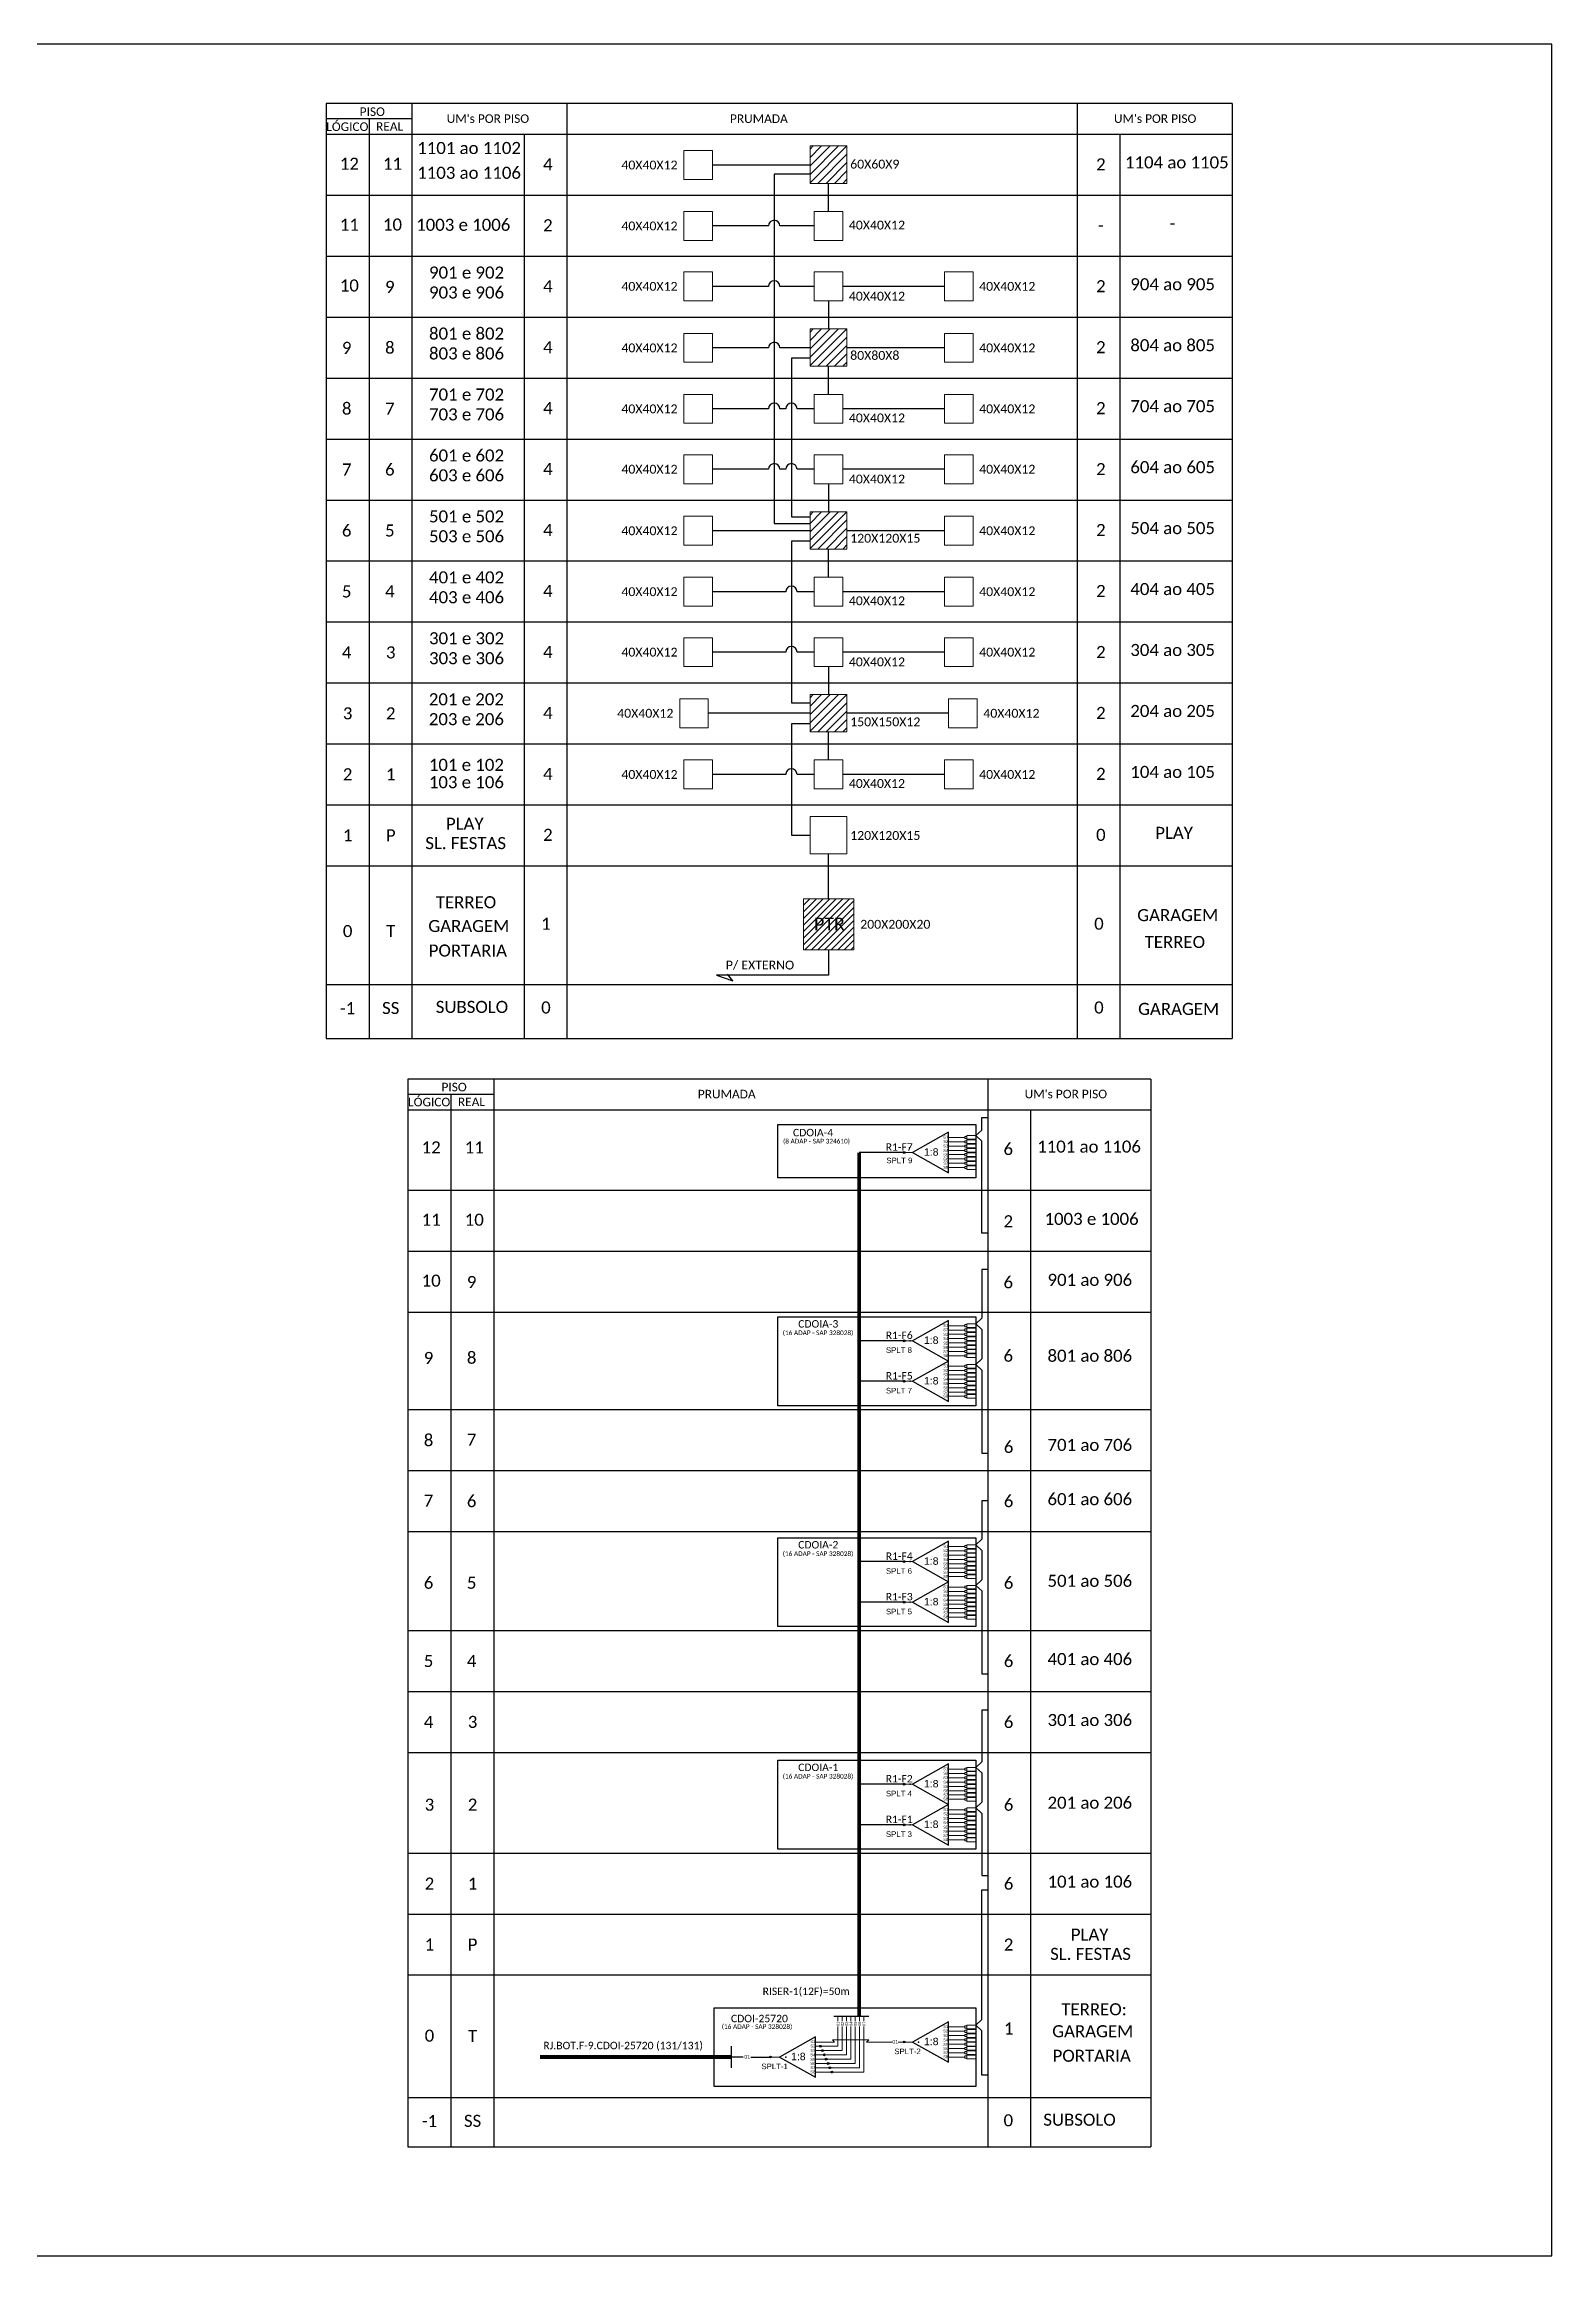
# Model space of a CAD drawing. Extents: x -4 to 837, y 1 to 595.
# Drawn here: x 432 to 837, y 1 to 595 of the extents above; entities that cross this region are included whole.
import ezdxf
from ezdxf.enums import TextEntityAlignment as Align

# ---------------------------------------------------------------- set-up
doc = ezdxf.new("R2010")
doc.units = 0
doc.styles.add('ARIAL', font='arial.ttf')
doc.styles.add('WMF-Calibri0', font='calibri.ttf')

# ---------------------------------------------------------------- blocks, each defined once
blk = doc.blocks.new('SPLT_1-8_SC-APC')
at = {"color": 1}
blk.add_lwpolyline([(-7.37, -2.1), (-17.04, -7.55), (-7.37, -13), (-7.37, -2.1)], dxfattribs=at)
at = {"color": 3, "lineweight": 0}
for points in [[(-2.99, -3.51), (-7.37, -3.51)], [(-7.37, -4.66), (-2.99, -4.66)], [(-7.37, -5.82), (-2.99, -5.82)], [(-2.41, -3.02), (-2.41, -4)], [(-2.41, -3.02), (0, -3.02)], [(-2.41, -4), (0, -4)], [(-2.41, -4.17), (-2.41, -5.16)], [(-2.41, -4.17), (0, -4.17)], [(-2.41, -5.16), (0, -5.16)], [(-2.41, -5.32), (-2.41, -6.31)], [(-2.41, -5.32), (0, -5.32)], [(-7.37, -6.97), (-2.99, -6.97)], [(-7.37, -8.12), (-2.99, -8.12)], [(-7.37, -9.28), (-2.99, -9.28)], [(-7.37, -10.43), (-2.99, -10.43)], [(-7.37, -11.58), (-2.99, -11.58)], [(-2.41, -6.31), (0, -6.31)], [(-2.41, -6.48), (-2.41, -7.46)], [(-2.41, -6.48), (0, -6.48)], [(-2.41, -7.46), (0, -7.46)], [(-2.41, -7.63), (-2.41, -8.62)], [(-2.41, -7.63), (0, -7.63)], [(-2.41, -8.62), (0, -8.62)], [(-2.41, -8.78), (-2.41, -9.77)], [(-2.41, -8.78), (0, -8.78)], [(-2.41, -9.77), (0, -9.77)], [(-2.41, -9.94), (-2.41, -10.92)], [(-2.41, -9.94), (0, -9.94)], [(-2.41, -10.92), (0, -10.92)], [(-2.41, -11.09), (-2.41, -12.08)], [(-2.41, -11.09), (0, -11.09)], [(-2.41, -12.08), (0, -12.08)]]:
    blk.add_lwpolyline(points, dxfattribs=at)
for points in [[(-2.99, -3.22), (-2.41, -3.22), (-2.41, -3.8), (-2.99, -3.8)], [(-2.99, -4.38), (-2.41, -4.38), (-2.41, -4.95), (-2.99, -4.95)], [(-2.99, -5.53), (-2.41, -5.53), (-2.41, -6.1), (-2.99, -6.1)], [(-2.99, -6.68), (-2.41, -6.68), (-2.41, -7.26), (-2.99, -7.26)], [(-2.99, -7.84), (-2.41, -7.84), (-2.41, -8.41), (-2.99, -8.41)], [(-2.99, -8.99), (-2.41, -8.99), (-2.41, -9.56), (-2.99, -9.56)], [(-2.99, -10.14), (-2.41, -10.14), (-2.41, -10.72), (-2.99, -10.72)], [(-2.99, -11.3), (-2.41, -11.3), (-2.41, -11.87), (-2.99, -11.87)]]:
    blk.add_lwpolyline(points, close=True, dxfattribs=at)
at = {"color": 1, "lineweight": 0}
blk.add_lwpolyline([(-17.04, -7.55), (-19.26, -7.55)], dxfattribs=at)
at = {"color": 1, "style": 'ARIAL'}
for s, height, p in [('S1', 0.75, (-8.74, -3.78)), ('S2', 0.75, (-8.74, -4.97)), ('S3', 0.75, (-8.74, -6.18)), ('1:8', 2, (-13.91, -8.4)), ('S4', 0.75, (-8.74, -7.36)), ('S5', 0.75, (-8.74, -8.57)), ('S6', 0.75, (-8.74, -9.69)), ('S7', 0.75, (-8.74, -10.78)), ('S8', 0.75, (-8.74, -11.9))]:
    blk.add_text(s, height=height, dxfattribs=at).set_placement(p)
blk = doc.blocks.new('SPLITTER FUTURO')
blk.add_point((0, 0))
at = {"style": 'ARIAL', "text_generation_flag": 6, "flags": 4}
for tag, p, height in [('SPLT', (-6.22, -4.1), 1.5), ('INSTAL.', (-6.25, -6.09), 1.25)]:
    blk.add_attdef(tag, p, '', height=height, rotation=180, dxfattribs=at)
blk = doc.blocks.new('SPLITTER_')
blk.add_point((0, 0))
at = {"style": 'ARIAL', "flags": 4}
blk.add_attdef('SPLT', (0, -3.26), '', height=1.5, dxfattribs=at)

msp = doc.modelspace()

# ---------------------------------------------------------------- hatches: boundary and pattern name
h = msp.add_hatch()
h.set_pattern_fill('ANSI31', color=1, scale=10, style=0)
h.set_pattern_definition([(45, (24.6348, -31.9629), (-0.8838835, 0.8838835), [])])
h.paths.add_polyline_path([(636.25, 352), (649.83, 352), (649.83, 365.76), (636.25, 365.76)])
h.paths.add_polyline_path([(638.26, 356.35), (648.34, 356.35), (648.34, 361.5), (638.26, 361.5)], flags=24)
h = msp.add_hatch(color=3)
h.dxf.hatch_style = 1
edge = h.paths.add_edge_path()
edge.add_arc((663.3, 297.58), 0.242, 0, 360)
h = msp.add_hatch(color=3)
h.dxf.hatch_style = 1
edge = h.paths.add_edge_path()
edge.add_arc((663.33, 247.03), 0.256, 0, 360)
h = msp.add_hatch(color=3)
h.dxf.hatch_style = 1
edge = h.paths.add_edge_path()
edge.add_arc((663.33, 236.13), 0.256, 0, 360)
h = msp.add_hatch(color=3)
h.dxf.hatch_style = 1
edge = h.paths.add_edge_path()
edge.add_arc((663.33, 187.7), 0.256, 0, 360)
h = msp.add_hatch(color=3)
h.dxf.hatch_style = 1
edge = h.paths.add_edge_path()
edge.add_arc((663.33, 176.8), 0.256, 0, 360)
h = msp.add_hatch(color=3)
h.dxf.hatch_style = 1
edge = h.paths.add_edge_path()
edge.add_arc((663.33, 127.91), 0.256, 0, 360)
h = msp.add_hatch(color=3)
h.dxf.hatch_style = 1
edge = h.paths.add_edge_path()
edge.add_arc((663.33, 117.02), 0.256, 0, 360)
h = msp.add_hatch(color=3)
h.dxf.hatch_style = 1
edge = h.paths.add_edge_path()
edge.add_arc((627.4, 54.64), 0.242, 0, 360)
h = msp.add_hatch(color=3)
h.dxf.hatch_style = 1
edge = h.paths.add_edge_path()
edge.add_arc((640.89, 57.52), 0.242, 0, 360)
h = msp.add_hatch(color=3)
h.dxf.hatch_style = 1
edge = h.paths.add_edge_path()
edge.add_arc((641.39, 56.37), 0.242, 0, 360)
h = msp.add_hatch(color=3)
h.dxf.hatch_style = 1
edge = h.paths.add_edge_path()
edge.add_arc((641.89, 55.22), 0.242, 0, 360)
h = msp.add_hatch(color=3)
h.dxf.hatch_style = 1
edge = h.paths.add_edge_path()
edge.add_arc((642.39, 54.06), 0.242, 0, 360)
h = msp.add_hatch(color=3)
h.dxf.hatch_style = 1
edge = h.paths.add_edge_path()
edge.add_arc((663.3, 58.67), 0.242, 0, 360)
h = msp.add_hatch(color=3)
h.dxf.hatch_style = 1
edge = h.paths.add_edge_path()
edge.add_arc((642.89, 52.91), 0.242, 0, 360)
h = msp.add_hatch(color=3)
h.dxf.hatch_style = 1
edge = h.paths.add_edge_path()
edge.add_arc((643.39, 51.76), 0.242, 0, 360)
h = msp.add_hatch(color=3)
h.dxf.hatch_style = 1
edge = h.paths.add_edge_path()
edge.add_arc((643.89, 50.6), 0.242, 0, 360)

# ---------------------------------------------------------------- linework, layer by layer
for p, q in [((837.17, 595.26), (-3.83, 595.26)), ((837.17, 1.26), (837.17, 595.26)), ((530.09, 317.31), (530.09, 30.53)), ((729.51, 317.31), (729.51, 30.53)), ((530.09, 43.8), (729.51, 43.8)), ((-3.83, 1.26), (837.17, 1.26))]:
    msp.add_line(p, q)
at = {"color": 1, "linetype": 'Continuous'}
for p, q in [((638.04, 567.05), (638.92, 567.93)), ((638.04, 564.8), (641.16, 567.93)), ((638.04, 562.56), (643.41, 567.93)), ((638.04, 560.31), (645.65, 567.93)), ((638.04, 558.07), (647.9, 567.93)), ((640.1, 557.89), (647.94, 565.72)), ((642.35, 557.89), (647.94, 563.48)), ((644.59, 557.89), (647.94, 561.23)), ((646.84, 557.89), (647.94, 558.99)), ((638.04, 517.93), (638.92, 518.81)), ((638.04, 515.68), (641.16, 518.81)), ((638.04, 513.44), (643.41, 518.81)), ((638.04, 511.19), (645.65, 518.81)), ((638.04, 508.95), (647.9, 518.81)), ((640.1, 508.77), (647.94, 516.61)), ((642.35, 508.77), (647.94, 514.36)), ((644.59, 508.77), (647.94, 512.12)), ((646.84, 508.77), (647.94, 509.87)), ((638.04, 468.81), (638.92, 469.7)), ((638.04, 466.57), (641.16, 469.7)), ((638.04, 464.32), (643.41, 469.7)), ((638.04, 462.08), (645.65, 469.7)), ((638.04, 459.83), (647.9, 469.7)), ((640.1, 459.65), (647.94, 467.49)), ((642.35, 459.65), (647.94, 465.25)), ((644.59, 459.65), (647.94, 463)), ((646.84, 459.65), (647.94, 460.76)), ((638.04, 419.7), (638.92, 420.58)), ((638.04, 417.45), (641.16, 420.58)), ((638.04, 415.21), (643.41, 420.58)), ((638.04, 412.96), (645.65, 420.58)), ((638.04, 410.72), (647.9, 420.58)), ((640.1, 410.54), (647.94, 418.38)), ((642.35, 410.54), (647.94, 416.13)), ((644.59, 410.54), (647.94, 413.89)), ((646.84, 410.54), (647.94, 411.64))]:
    msp.add_line(p, q, dxfattribs=at)
at = {"color": 3}
for p, q in [((642.99, 550.33), (642.99, 557.84)), ((642.99, 526.33), (642.99, 518.81)), ((642.99, 501.21), (642.99, 508.73)), ((642.99, 477.21), (642.99, 469.7)), ((642.99, 452.1), (642.99, 459.61)), ((642.99, 428.1), (642.99, 420.58)), ((642.99, 403.02), (642.99, 410.54))]:
    msp.add_line(p, q, dxfattribs=at)
at = {"color": 5}
msp.add_line((663.3, 297.58), (651.27, 297.58), dxfattribs=at)
at = {"color": 0}
for points in [[(751.34, 579.3), (508.12, 579.3)], [(531.27, 575.18), (508.12, 575.18)], [(508.12, 571.07), (751.34, 571.07)], [(729.51, 317.31), (530.09, 317.31)], [(553.24, 313.2), (530.09, 313.2)]]:
    msp.add_lwpolyline(points, dxfattribs=at)
for points in [[(508.12, 579.3), (508.12, 328.2)], [(531.27, 328.2), (531.27, 579.3)], [(572.86, 328.2), (572.86, 579.3)], [(709.75, 579.3), (709.75, 328.2)], [(751.34, 579.3), (751.34, 328.2)], [(508.12, 571.07), (751.34, 571.07)], [(519.7, 575.18), (519.7, 328.2)], [(561.29, 571.07), (561.29, 328.2)], [(721.32, 328.2), (721.32, 571.07)], [(508.12, 554.7), (751.34, 554.7)], [(508.12, 538.33), (751.34, 538.33)], [(508.12, 521.96), (751.34, 521.96)], [(508.12, 505.58), (751.34, 505.58)], [(508.12, 489.21), (751.34, 489.21)], [(508.12, 472.84), (751.34, 472.84)], [(508.12, 456.47), (751.34, 456.47)], [(508.12, 440.1), (751.34, 440.1)], [(508.12, 423.72), (751.34, 423.72)], [(508.12, 407.35), (751.34, 407.35)], [(508.12, 390.98), (751.34, 390.98)], [(508.12, 374.61), (751.34, 374.61)], [(508.12, 342.69), (751.34, 342.69)], [(508.12, 328.2), (751.34, 328.2)], [(553.24, 30.53), (553.24, 317.31)], [(685.78, 317.31), (685.78, 30.53)], [(530.09, 309.09), (729.51, 309.09)], [(541.66, 313.2), (541.66, 30.53)], [(697.35, 30.53), (697.35, 309.09)], [(530.09, 287.43), (729.51, 287.43)], [(530.09, 271.06), (729.51, 271.06)], [(530.09, 254.68), (729.51, 254.68)], [(530.09, 228.53), (729.51, 228.53)], [(530.09, 212.16), (729.51, 212.16)], [(530.09, 195.79), (729.51, 195.79)], [(530.09, 169.21), (729.51, 169.21)], [(530.09, 152.83), (729.51, 152.83)], [(530.09, 136.46), (729.51, 136.46)], [(530.09, 109.42), (729.51, 109.42)], [(530.09, 93.05), (729.51, 93.05)], [(530.09, 76.68), (729.51, 76.68)], [(530.09, 30.53), (729.51, 30.53)]]:
    msp.add_lwpolyline(points)
at = {"lineweight": 0}
for points in [[(604.18, 566.7), (611.84, 566.7), (611.84, 558.93), (604.18, 558.93)], [(604.18, 550.33), (611.84, 550.33), (611.84, 542.56), (604.18, 542.56)], [(646.82, 550.33), (639.16, 550.33), (639.16, 542.56), (646.82, 542.56)], [(604.18, 526.33), (611.84, 526.33), (611.84, 534.1), (604.18, 534.1)], [(646.82, 526.33), (639.16, 526.33), (639.16, 534.1), (646.82, 534.1)], [(681.8, 526.33), (674.13, 526.33), (674.13, 534.1), (681.8, 534.1)], [(604.18, 517.58), (611.84, 517.58), (611.84, 509.82), (604.18, 509.82)], [(681.8, 517.58), (674.13, 517.58), (674.13, 509.82), (681.8, 509.82)], [(604.18, 501.21), (611.84, 501.21), (611.84, 493.44), (604.18, 493.44)], [(646.82, 501.21), (639.16, 501.21), (639.16, 493.44), (646.82, 493.44)], [(681.8, 501.21), (674.13, 501.21), (674.13, 493.44), (681.8, 493.44)], [(604.18, 477.21), (611.84, 477.21), (611.84, 484.98), (604.18, 484.98)], [(646.82, 477.21), (639.16, 477.21), (639.16, 484.98), (646.82, 484.98)], [(681.8, 477.21), (674.13, 477.21), (674.13, 484.98), (681.8, 484.98)], [(604.18, 468.47), (611.84, 468.47), (611.84, 460.7), (604.18, 460.7)], [(681.8, 468.47), (674.13, 468.47), (674.13, 460.7), (681.8, 460.7)], [(604.18, 452.1), (611.84, 452.1), (611.84, 444.33), (604.18, 444.33)], [(646.82, 452.1), (639.16, 452.1), (639.16, 444.33), (646.82, 444.33)], [(681.8, 452.1), (674.13, 452.1), (674.13, 444.33), (681.8, 444.33)], [(604.18, 428.1), (611.84, 428.1), (611.84, 435.86), (604.18, 435.86)], [(646.82, 428.1), (639.16, 428.1), (639.16, 435.86), (646.82, 435.86)], [(681.8, 428.1), (674.13, 428.1), (674.13, 435.86), (681.8, 435.86)], [(603.06, 419.44), (610.72, 419.44), (610.72, 411.67), (603.06, 411.67)], [(682.92, 419.44), (675.25, 419.44), (675.25, 411.67), (682.92, 411.67)], [(604.18, 403.02), (611.84, 403.02), (611.84, 395.25), (604.18, 395.25)], [(646.82, 403.02), (639.16, 403.02), (639.16, 395.25), (646.82, 395.25)], [(681.8, 403.02), (674.13, 403.02), (674.13, 395.25), (681.8, 395.25)], [(647.94, 387.84), (638.04, 387.84), (638.04, 377.79), (647.94, 377.79)]]:
    msp.add_lwpolyline(points, close=True, dxfattribs=at)
at = {"color": 1, "lineweight": 0}
for points in [[(647.94, 567.93), (638.04, 567.93), (638.04, 557.89), (647.94, 557.89)], [(647.94, 518.81), (638.04, 518.81), (638.04, 508.77), (647.94, 508.77)], [(647.94, 469.7), (638.04, 469.7), (638.04, 459.65), (647.94, 459.65)], [(647.94, 420.58), (638.04, 420.58), (638.04, 410.54), (647.94, 410.54)], [(636.25, 365.76), (649.83, 365.76), (649.83, 352), (636.25, 352)]]:
    msp.add_lwpolyline(points, close=True, dxfattribs=at)
at = {"color": 3}
for points in [[(638.04, 562.82), (611.84, 562.82)], [(638.04, 560.35), (628.43, 560.35), (628.43, 466.52), (638.04, 466.52)], [(626.91, 546.44), (611.84, 546.44)], [(639.16, 546.44), (629.95, 546.44)], [(626.91, 530.21), (611.84, 530.21)], [(639.16, 530.21), (629.95, 530.21)], [(674.13, 530.21), (646.82, 530.21)], [(626.91, 513.7), (611.84, 513.7)], [(638.04, 513.7), (629.95, 513.7)], [(638.04, 510.94), (633.03, 510.94), (633.03, 468.28), (638.04, 468.28)], [(674.13, 513.7), (647.94, 513.7)], [(626.91, 497.33), (611.84, 497.33)], [(631.51, 497.33), (629.95, 497.33)], [(639.16, 497.33), (634.56, 497.33)], [(674.13, 497.33), (646.82, 497.33)], [(626.91, 481.1), (611.84, 481.1)], [(631.51, 481.1), (629.95, 481.1)], [(639.16, 481.1), (634.56, 481.1)], [(674.13, 481.1), (646.82, 481.1)], [(638.04, 464.58), (611.84, 464.58)], [(674.13, 464.58), (647.94, 464.58)], [(638.04, 461.83), (633.03, 461.83), (633.03, 418.34), (638.04, 418.34)], [(631.51, 448.21), (611.84, 448.21)], [(639.16, 448.21), (634.56, 448.21)], [(674.13, 448.21), (646.82, 448.21)], [(631.51, 431.98), (611.84, 431.98)], [(639.16, 431.98), (634.56, 431.98)], [(674.13, 431.98), (646.82, 431.98)], [(638.04, 415.56), (610.72, 415.56)], [(638.04, 412.71), (633.03, 412.71), (633.03, 382.82), (638.04, 382.82)], [(675.25, 415.56), (647.94, 415.56)], [(631.51, 399.14), (611.84, 399.14)], [(639.16, 399.14), (634.56, 399.14)], [(674.13, 399.14), (646.82, 399.14)], [(642.99, 365.76), (642.99, 377.79)], [(685.78, 275.89), (684.13, 275.89), (684.13, 300.6), (682.56, 302.11), (684.13, 303.62), (684.13, 306.97), (685.78, 306.97)], [(685.79, 266.19), (684.14, 266.19), (684.13, 253.06), (682.56, 251.56), (684.13, 250.05), (684.13, 242.17), (682.56, 240.66), (684.13, 239.15), (684.13, 216.85), (685.78, 216.85)], [(685.79, 204.04), (684.14, 204.04), (684.13, 193.74), (682.56, 192.23), (684.13, 190.72), (684.13, 182.84), (682.56, 181.33), (684.13, 179.82), (684.13, 157.52), (685.78, 157.52)], [(685.79, 147.84), (684.14, 147.84), (684.13, 133.95), (682.56, 132.44), (684.13, 130.93), (684.13, 123.05), (682.56, 121.55), (684.13, 120.04), (684.13, 103.36), (685.78, 103.36)], [(685.78, 49.75), (684.13, 49.75), (684.13, 61.69), (682.56, 63.2), (684.13, 64.71), (684.13, 99.57), (685.78, 99.57)], [(616.93, 54.65), (620.09, 54.65)], [(622.16, 54.64), (627.4, 54.64)]]:
    msp.add_lwpolyline(points, dxfattribs=at)
at = {"color": 1}
for points in [[(643.04, 352), (643.04, 345.26), (612.9, 345.26)], [(612.9, 345.26), (617.31, 343.67)], [(617.31, 343.67), (615.91, 345.5)], [(639.51, 60.09), (629.84, 54.64), (639.51, 49.19), (639.51, 60.09)], [(616.93, 51.73), (616.93, 57.58)]]:
    msp.add_lwpolyline(points, dxfattribs=at)
for points in [[(629.43, 305.13), (682.56, 305.13), (682.56, 290.81), (629.43, 290.81)], [(629.43, 253.46), (682.56, 253.46), (682.56, 229.56), (629.43, 229.56)], [(629.43, 194.13), (682.56, 194.13), (682.56, 170.24), (629.43, 170.24)], [(629.43, 134.34), (682.56, 134.34), (682.56, 110.45), (629.43, 110.45)], [(612.29, 67.88), (682.56, 67.88), (682.56, 46.76), (612.29, 46.76)]]:
    msp.add_lwpolyline(points, close=True, dxfattribs=at)
at = {"color": 5, "const_width": 1}
msp.add_lwpolyline([(651.27, 65.59), (651.27, 297.58)], dxfattribs=at)
at = {"color": 5}
for points in [[(663.3, 247.03), (651.27, 247.03)], [(663.3, 236.13), (651.27, 236.13)], [(663.3, 187.7), (651.27, 187.7)], [(663.3, 176.8), (651.27, 176.8)], [(663.3, 127.91), (651.27, 127.91)], [(663.3, 117.02), (651.27, 117.02)], [(644.4, 65.59), (653.84, 65.59)]]:
    msp.add_lwpolyline(points, dxfattribs=at)
at = {"color": 5, "lineweight": 0}
for points in [[(645.55, 65.59), (645.55, 64.3)], [(646.71, 65.59), (646.71, 64.3)], [(647.87, 65.59), (647.87, 64.3)], [(649.02, 65.59), (649.02, 64.3)], [(650.18, 65.59), (650.18, 64.3)], [(651.34, 65.59), (651.34, 64.3)], [(652.49, 65.59), (652.49, 64.3)], [(641.13, 57.52), (645.55, 57.52), (645.55, 62.88)], [(641.63, 56.37), (646.71, 56.37), (646.71, 62.87)], [(642.13, 55.22), (647.87, 55.22), (647.87, 62.88)], [(642.63, 54.06), (649.02, 54.06), (649.02, 62.88)], [(643.13, 52.91), (650.18, 52.91), (650.18, 62.88)], [(643.63, 51.76), (651.34, 51.76), (651.34, 62.88)], [(644.13, 50.6), (652.49, 50.6), (652.49, 62.88)]]:
    msp.add_lwpolyline(points, dxfattribs=at)
at = {"color": 1, "const_width": 1}
msp.add_lwpolyline([(565.56, 54.65), (616.93, 54.65)], dxfattribs=at)
at = {"color": 1, "lineweight": 0}
msp.add_lwpolyline([(629.84, 54.64), (627.62, 54.64)], dxfattribs=at)
at = {"color": 7, "lineweight": 0}
for points in [[(639.51, 58.67), (644.62, 58.67)], [(639.51, 57.52), (640.89, 57.52)], [(639.51, 56.37), (641.39, 56.37)], [(639.51, 55.22), (641.89, 55.22)], [(639.51, 54.06), (642.39, 54.06)], [(644.62, 58.67), (644.06, 59.3), (647.75, 59.3)], [(653.25, 58.67), (653.8, 59.3), (647.75, 59.3)], [(660.07, 58.67), (653.25, 58.67)], [(663.06, 58.67), (661.67, 58.67)], [(639.51, 52.91), (642.89, 52.91)], [(639.51, 51.76), (643.39, 51.76)], [(639.51, 50.6), (643.89, 50.6)]]:
    msp.add_lwpolyline(points, dxfattribs=at)
at = {"color": 3}
for centre, radius in [((663.3, 297.58), 0.242), ((663.33, 247.03), 0.256), ((663.33, 236.13), 0.256), ((663.33, 187.7), 0.256), ((663.33, 176.8), 0.256), ((663.33, 127.91), 0.256), ((663.33, 117.02), 0.256), ((627.4, 54.64), 0.242), ((640.89, 57.52), 0.242), ((641.39, 56.37), 0.242), ((641.89, 55.22), 0.242), ((642.39, 54.06), 0.242), ((663.3, 58.67), 0.242), ((642.89, 52.91), 0.242), ((643.39, 51.76), 0.242), ((643.89, 50.6), 0.242)]:
    msp.add_circle(centre, radius, dxfattribs=at)
for centre in [(628.43, 546.44), (628.43, 530.21), (628.43, 513.7), (628.43, 497.33), (633.03, 497.33), (628.43, 481.1), (633.03, 481.1), (633.03, 448.21), (633.03, 431.98), (633.03, 399.14)]:
    msp.add_arc(centre, 1.52, 0, 180, dxfattribs=at)

# ---------------------------------------------------------------- block references
for p in [(682.56, 305.13), (682.56, 254.57), (682.56, 243.68), (682.56, 195.25), (682.56, 184.35), (682.56, 135.46), (682.56, 124.56), (682.56, 66.22)]:
    msp.add_blockref('SPLT_1-8_SC-APC', p, dxfattribs=at)
ref = msp.add_blockref('SPLITTER FUTURO', (664.76, 298.8))
ref.add_attrib('SPLT', 'SPLT 9', (658.54, 294.7), dxfattribs={"height": 1.5, "rotation": 180, "style": 'ARIAL', "text_generation_flag": 6})
ref = msp.add_blockref('SPLITTER_', (664.95, 247.03), dxfattribs=dict(xscale=-1))
ref.add_attrib('SPLT', 'SPLT 8', (658.42, 243.77), dxfattribs={"height": 1.5, "style": 'ARIAL'})
ref = msp.add_blockref('SPLITTER_', (664.95, 236.13), dxfattribs=dict(xscale=-1))
ref.add_attrib('SPLT', 'SPLT 7', (658.42, 232.87), dxfattribs={"height": 1.5, "style": 'ARIAL'})
ref = msp.add_blockref('SPLITTER_', (664.95, 187.7), dxfattribs=dict(xscale=-1))
ref.add_attrib('SPLT', 'SPLT 6', (658.42, 184.44), dxfattribs={"height": 1.5, "style": 'ARIAL'})
ref = msp.add_blockref('SPLITTER_', (664.95, 176.8), dxfattribs=dict(xscale=-1))
ref.add_attrib('SPLT', 'SPLT 5', (658.42, 173.54), dxfattribs={"height": 1.5, "style": 'ARIAL'})
ref = msp.add_blockref('SPLITTER_', (664.95, 127.91), dxfattribs=dict(xscale=-1))
ref.add_attrib('SPLT', 'SPLT 4', (658.42, 124.65), dxfattribs={"height": 1.5, "style": 'ARIAL'})
ref = msp.add_blockref('SPLITTER_', (664.95, 117.02), dxfattribs=dict(xscale=-1))
ref.add_attrib('SPLT', 'SPLT 3', (658.42, 113.76), dxfattribs={"height": 1.5, "style": 'ARIAL'})
ref = msp.add_blockref('SPLITTER_', (631.53, 54.64), dxfattribs=dict(xscale=-1))
ref.add_attrib('SPLT', 'SPLT-1', (624.99, 51.38), dxfattribs={"height": 1.5, "style": 'ARIAL'})
ref = msp.add_blockref('SPLITTER_', (667.21, 58.67), dxfattribs=dict(xscale=-1))
ref.add_attrib('SPLT', 'SPLT-2', (660.67, 55.41), dxfattribs={"height": 1.5, "style": 'ARIAL'})

# ---------------------------------------------------------------- texts
at = {"color": 0, "style": 'WMF-Calibri0'}
for s, p in [('     PISO', (513.09, 575.99)), ("UM's POR PISO", (540.51, 574.13)), ('PRUMADA', (616.56, 574.11)), ("UM's POR PISO", (719.63, 574.13)), ('  LÓGICO', (506.54, 571.96)), ('    REAL', (518.3, 572.02)), ('     PISO', (535.05, 314.01)), ('  LÓGICO', (528.51, 309.98)), ('    REAL', (540.27, 310.04)), ('PRUMADA', (607.93, 312.12)), ("UM's POR PISO", (695.67, 312.15))]:
    msp.add_text(s, height=2.3, dxfattribs=at).set_placement(p)
at = {"color": 7, "style": 'WMF-Calibri0'}
for s, p in [('12', (514.37, 563.16)), ('11', (525.95, 563.16)), ('11', (514.37, 546.79)), ('10', (525.95, 546.83)), ('10', (514.37, 530.46)), ('12', (536.34, 298.96)), ('11', (547.91, 298.96)), ('11', (536.34, 279.54)), ('10', (547.91, 279.54)), ('10', (536.34, 263.17))]:
    msp.add_text(s, height=3.24, dxfattribs=at).set_placement(p, align=Align.MIDDLE_CENTER)
for s, height, p in [('1101 ao 1102', 3.24, (532.59, 565.77)), ('60X60X9', 2.373, (648.83, 561.87)), ('1104 ao 1105', 3.24, (722.59, 561.91)), ('1103 ao 1106', 3.24, (532.59, 559.11)), ('40X40X12', 2.373, (587.4, 561.63)), ('1003 e 1006', 3.24, (532.31, 545.14)), ('40X40X12', 2.373, (587.4, 545.26)), ('40X40X12', 2.373, (648.47, 545.5)), ('-', 3.24, (734.59, 545.54)), ('901 e 902', 3.24, (535.76, 532.31)), ('903 e 906', 3.24, (535.76, 526.96)), ('40X40X12', 2.373, (587.4, 529.04)), ('40X40X12', 2.373, (648.47, 526.4)), ('40X40X12', 2.373, (683.45, 529.04)), ('904 ao 905', 3.24, (724.03, 529.17)), ('801 e 802', 3.24, (535.76, 515.93)), ('803 e 806', 3.24, (535.76, 510.59)), ('40X40X12', 2.373, (587.4, 512.51)), ('80X80X8', 2.373, (648.83, 510.5)), ('40X40X12', 2.373, (683.45, 512.51)), ('804 ao 805', 3.24, (724.03, 512.8)), ('701 e 702', 3.24, (535.76, 499.56)), ('704 ao 705', 3.24, (724.03, 496.42)), ('703 e 706', 3.24, (535.76, 494.22)), ('40X40X12', 2.373, (587.4, 496.14)), ('40X40X12', 2.373, (648.47, 493.7)), ('40X40X12', 2.373, (683.45, 496.14)), ('601 e 602', 3.24, (535.76, 483.19)), ('603 e 606', 3.24, (535.76, 477.85)), ('40X40X12', 2.373, (587.4, 479.92)), ('40X40X12', 2.373, (683.45, 479.92)), ('604 ao 605', 3.24, (724.03, 480.05)), ('40X40X12', 2.373, (648.47, 477.29)), ('501 e 502', 3.24, (535.76, 466.82)), ('503 e 506', 3.24, (535.76, 461.48)), ('40X40X12', 2.373, (587.4, 463.4)), ('120X120X15', 2.373, (648.83, 461.39)), ('40X40X12', 2.373, (683.45, 463.4)), ('504 ao 505', 3.24, (724.03, 463.68)), ('401 e 402', 3.24, (535.76, 450.45)), ('403 e 406', 3.24, (535.76, 445.1)), ('40X40X12', 2.373, (587.4, 447.03)), ('40X40X12', 2.373, (648.47, 444.59)), ('40X40X12', 2.373, (683.45, 447.03)), ('404 ao 405', 3.24, (724.03, 447.31)), ('301 e 302', 3.24, (535.76, 434.08)), ('304 ao 305', 3.24, (724.03, 430.94)), ('303 e 306', 3.24, (535.76, 428.73)), ('40X40X12', 2.373, (587.4, 430.8)), ('40X40X12', 2.373, (648.47, 428.17)), ('40X40X12', 2.373, (683.45, 430.8)), ('201 e 202', 3.24, (535.71, 417.7)), ('40X40X12', 2.373, (586.28, 414.37)), ('40X40X12', 2.373, (684.57, 414.37)), ('204 ao 205', 3.24, (724.03, 414.56)), ('203 e 206', 3.24, (535.71, 412.36)), ('150X150X12', 2.373, (648.83, 412.07)), ('101 e 102', 3.24, (535.71, 400.09)), ('103 e 106', 3.24, (535.71, 395.43)), ('40X40X12', 2.373, (587.4, 397.95)), ('40X40X12', 2.373, (683.45, 397.95)), ('104 ao 105', 3.24, (724.03, 398.19)), ('40X40X12', 2.373, (648.47, 395.51)), ('PLAY', 3.24, (540.3, 384.26)), ('SL. FESTAS', 3.24, (534.76, 379.07)), ('120X120X15', 2.373, (648.83, 381.55)), ('PLAY', 3.24, (730.72, 381.82)), ('TERREO', 3.24, (537.57, 363.19)), ('GARAGEM', 3.24, (725.89, 359.73)), ('GARAGEM', 3.24, (535.58, 356.8)), ('PTR', 3.433, (639.12, 357.23)), ('200X200X20', 2.373, (651.52, 357.69)), ('PORTARIA', 3.24, (535.68, 350.21)), ('TERREO', 3.24, (727.88, 352.51)), ('P/ EXTERNO', 2.373, (615.43, 346.75)), ('SUBSOLO', 3.24, (537.57, 335.07)), ('GARAGEM', 3.24, (726.12, 334.54)), ('1101 ao 1106', 3.24, (699.03, 297.55)), ('1003 e 1006', 3.24, (700.99, 278.13)), ('901 ao 906', 3.24, (701.8, 261.76)), ('801 ao 806', 3.24, (701.8, 241.38)), ('701 ao 706', 3.24, (701.8, 217.43)), ('601 ao 606', 3.24, (701.8, 202.87)), ('501 ao 506', 3.24, (701.8, 180.93)), ('401 ao 406', 3.24, (701.8, 159.91)), ('301 ao 306', 3.24, (701.8, 143.54)), ('201 ao 206', 3.24, (701.8, 121.33)), ('101 ao 106', 3.24, (701.8, 100.13)), ('PLAY', 3.24, (708.05, 85.91)), ('SL. FESTAS', 3.24, (702.51, 80.72)), ('TERREO:', 3.24, (705.5, 65.85)), ('GARAGEM', 3.24, (703.06, 59.95)), ('PORTARIA', 3.24, (703.16, 53.36)), ('SUBSOLO', 3.24, (700.68, 36.18))]:
    msp.add_text(s, height=height, dxfattribs=at).set_placement(p)
at = {"color": 1}
for s, height, style, p in [('CDOIA-4', 2, 'WMF-Calibri0', (633.47, 301.93)), ('CDOIA-3', 2, 'WMF-Calibri0', (634.87, 250.56)), ('CDOIA-2', 2, 'WMF-Calibri0', (634.87, 191.23)), ('CDOIA-1', 2, 'WMF-Calibri0', (634.87, 131.44)), ('CDOI-25720', 2, 'WMF-Calibri0', (616.82, 63.98)), ('RJ.BOT.F-9.CDOI-25720 (131/131)', 2, 'WMF-Calibri0', (566.45, 56.73)), ('1:8', 2, 'ARIAL', (632.97, 53.79)), ('S1', 0.75, 'ARIAL', (638.14, 58.4)), ('S2', 0.75, 'ARIAL', (638.14, 57.22)), ('S3', 0.75, 'ARIAL', (638.14, 56.01)), ('S4', 0.75, 'ARIAL', (638.14, 54.83)), ('S5', 0.75, 'ARIAL', (638.14, 53.62)), ('S6', 0.75, 'ARIAL', (638.14, 52.5)), ('S7', 0.75, 'ARIAL', (638.14, 51.4)), ('S8', 0.75, 'ARIAL', (638.14, 50.28))]:
    msp.add_text(s, height=height, dxfattribs=dict(at, style=style)).set_placement(p)
at = {"color": 1, "style": 'WMF-Calibri0'}
for s, p in [('(8 ADAP - SAP 324610)', (639.78, 300.01)), ('(16 ADAP - SAP 328028)', (640.19, 248.54)), ('(16 ADAP - SAP 328028)', (640.19, 189.21)), ('(16 ADAP - SAP 328028)', (640.19, 129.43)), ('(16 ADAP - SAP 328028)', (623.82, 62.19))]:
    msp.add_text(s, height=1.25, dxfattribs=at).set_placement(p, align=Align.CENTER)
at = {"color": 5, "style": 'WMF-Calibri0'}
for s, p in [('R1-F7', (658.37, 298.06)), ('R1-F6', (658.37, 247.5)), ('R1-F5', (658.37, 236.61)), ('R1-F4', (658.37, 188.18)), ('R1-F3', (658.37, 177.28)), ('R1-F2', (658.37, 128.39)), ('R1-F1', (658.37, 117.49)), ('RISER-1(12F)=50m', (625.33, 71.29))]:
    msp.add_text(s, height=2, dxfattribs=at).set_placement(p)
at = {"style": 'ARIAL'}
for s, p in [('01', (645.56, 63.56)), ('02', (646.76, 63.56)), ('03', (647.92, 63.56)), ('04', (649.08, 63.56)), ('05', (650.24, 63.56)), ('06', (651.39, 63.56)), ('07', (652.55, 63.56))]:
    msp.add_text(s, height=0.75, rotation=90, dxfattribs=at).set_placement(p, align=Align.MIDDLE_CENTER)
for p in [(621.18, 54.7), (660.93, 58.71)]:
    msp.add_text('01', height=1, dxfattribs=at).set_placement(p, align=Align.MIDDLE_CENTER)
at = {"color": 7, "style": 'WMF-Calibri0'}
for tag, flags, p in [('4', 4, (567.66, 563)), ('2', 4, (716.12, 563)), ('2', 4, (567.66, 546.63)), ('-', 4, (716.12, 546.63)), ('9', 4, (525.24, 530.07)), ('4', 4, (567.66, 530.26)), ('2', 4, (716.12, 530.26)), ('9', 4, (513.66, 513.7)), ('8', 4, (525.24, 513.77)), ('4', 4, (567.66, 513.88)), ('2', 4, (716.12, 513.88)), ('8', 4, (513.66, 497.4)), ('7', 4, (525.24, 497.4)), ('4', 4, (567.66, 497.51)), ('2', 4, (716.12, 497.51)), ('7', 4, (513.66, 481.03)), ('6', 4, (525.24, 481.03)), ('4', 4, (567.66, 481.14)), ('2', 4, (716.12, 481.14)), ('6', 4, (513.66, 464.65)), ('5', 4, (525.24, 464.65)), ('4', 4, (567.66, 464.77)), ('2', 4, (716.12, 464.77)), ('5', 4, (513.66, 448.28)), ('4', 4, (525.24, 448.28)), ('4', 4, (567.66, 448.4)), ('2', 4, (716.12, 448.4)), ('4', 4, (567.66, 432.02)), ('2', 4, (716.12, 432.02)), ('4', 4, (513.66, 431.91)), ('3', 4, (525.48, 431.91)), ('3', 4, (513.91, 415.54)), ('2', 4, (525.48, 415.54)), ('4', 4, (567.66, 415.65)), ('2', 4, (716.12, 415.65)), ('2', 4, (513.91, 399.17)), ('1', 4, (525.48, 399.17)), ('4', 4, (567.66, 399.28)), ('2', 4, (716.12, 399.28)), ('1', 4, (513.91, 382.79)), ('P', 4, (525.48, 382.79)), ('2', 4, (567.66, 382.91)), ('0', 4, (716.12, 382.91)), ('0', 4, (513.91, 357.07)), ('T', 12, (525.48, 357.11)), ('1', 4, (567.14, 359.05)), ('0', 4, (715.6, 359.05)), ('-1', 4, (513.91, 336.36)), ('SS', 12, (525.48, 336.4)), ('0', 4, (567.14, 336.54)), ('0', 4, (715.6, 336.54)), ('6', 4, (691.27, 298.53)), ('2', 4, (691.27, 279.11)), ('9', 4, (547.2, 262.79)), ('6', 4, (691.27, 262.74)), ('9', 4, (535.63, 242.4)), ('8', 4, (547.2, 242.47)), ('6', 4, (691.27, 243.01)), ('8', 4, (535.63, 220.33)), ('7', 4, (547.2, 220.48)), ('6', 4, (691.35, 218.52)), ('7', 4, (535.63, 204.1)), ('6', 4, (547.2, 203.96)), ('6', 4, (691.35, 203.96)), ('6', 4, (535.63, 182.03)), ('5', 4, (547.2, 182.03)), ('6', 4, (691.35, 182.02)), ('5', 4, (535.63, 161.01)), ('4', 4, (547.2, 161.01)), ('6', 4, (691.35, 161)), ('4', 4, (535.63, 144.63)), ('3', 4, (547.45, 144.65)), ('6', 4, (691.35, 144.63)), ('3', 4, (535.88, 122.42)), ('2', 4, (547.45, 122.43)), ('6', 4, (691.35, 122.41)), ('2', 4, (535.88, 101.22)), ('1', 4, (547.45, 101.22)), ('6', 4, (691.35, 101.21)), ('1', 4, (535.88, 84.85)), ('1', 4, (535.88, 84.85)), ('P', 4, (547.45, 84.85)), ('2', 4, (691.35, 84.84)), ('0', 4, (535.88, 60.38)), ('T', 12, (547.45, 60.27)), ('1', 4, (691.38, 62.3)), ('-1', 4, (535.88, 37.46)), ('SS', 12, (547.45, 37.5)), ('0', 4, (691.28, 37.64))]:
    msp.add_attdef(tag, text='XX', height=3.24, dxfattribs=dict(at, flags=flags)).set_placement(p, align=Align.MIDDLE_CENTER)

doc.saveas('drawing.dxf')
